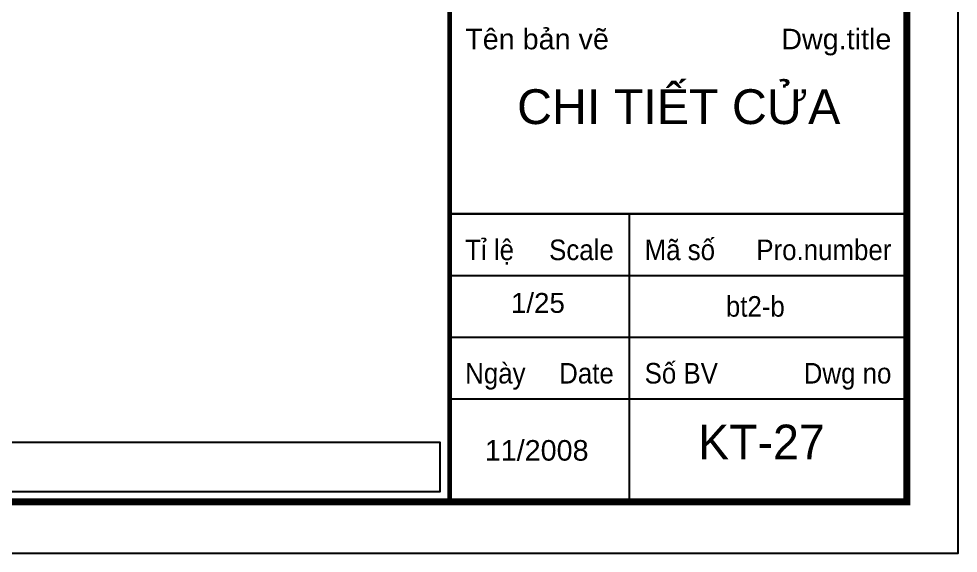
# Model space of a CAD drawing. Header units: millimetres. Extents: x -229618 to 2906, y -178063 to 96806.
# Drawn here: x -10580 to -7743, y -83705 to -82091 of the extents above; entities that cross this region are included whole.
import ezdxf
from ezdxf.enums import TextEntityAlignment as Align

# ---------------------------------------------------------------- set-up
doc = ezdxf.new("R2010")
doc.units = ezdxf.units.MM
doc.header["$LTSCALE"] = 200
doc.header["$MEASUREMENT"] = 0
doc.layers.get('DEFPOINTS').update_dxf_attribs({"linetype": 'CONTINUOUS'})
doc.layers.add('CUA', color=145, linetype='CONTINUOUS')
doc.layers.add('KHUNGTEN', color=7, linetype='CONTINUOUS')
doc.layers.add('in', color=203, linetype='CONTINUOUS', lineweight=5, plot=False)
doc.styles.add('Arial iso', font='vnarial_0.ttf')
doc.styles.add('TEXT1', font='Vhavan_0.ttf', dxfattribs={"height": 200})

# ---------------------------------------------------------------- blocks, each defined once
blk = doc.blocks.new('KhungA3')
at = {"layer": 'DEFPOINTS', "color": 8}
blk.add_lwpolyline([(-3.738, 3.813), (416.305, 3.813), (416.305, 300.813), (-3.738, 300.813)], close=True, dxfattribs=at)
at = {"layer": 'KHUNGTEN', "color": 4}
for points, const_width in [([(7.542, 8.987), (411.131, 8.987), (411.131, 295.639), (7.542, 295.639)], 0.724), ([(365.131, 295.639), (411.131, 295.639), (411.131, 8.987), (365.131, 8.987)], 0.466)]:
    blk.add_lwpolyline(points, close=True, dxfattribs=dict(at, const_width=const_width))
at = {"layer": 'KHUNGTEN', "color": 8, "const_width": 0.207}
for points in [[(365.131, 37.963), (411.131, 37.963)], [(383.19, 37.963), (383.19, 8.987)], [(365.131, 31.754), (411.131, 31.754)], [(365.131, 25.545), (411.131, 25.545)], [(365.131, 19.336), (411.131, 19.336)]]:
    blk.add_lwpolyline(points, dxfattribs=at)
at = {"layer": 'KHUNGTEN', "color": 8, "style": 'Arial iso'}
for s, width, p in [('Tªn b¶n vÏ', 1, (366.683, 54.521)), ('TØ lÖ', 0.9, (366.683, 33.306)), ('M· sè', 0.9, (384.743, 33.306)), ('bt2-b   ', 0.9, (392.92, 27.615)), ('Ngµy', 0.9, (366.683, 20.888)), ('Sè BV', 0.9, (384.743, 20.888))]:
    blk.add_text(s, height=2.0697, dxfattribs=dict(at, width=width)).set_placement(p)
for s, width, p in [('Dwg.title', 1, (409.579, 54.521)), ('Scale', 0.9, (381.638, 33.306)), ('Pro.number', 0.9, (409.579, 33.306)), ('Date', 0.9, (381.638, 20.888)), ('Dwg no', 0.9, (409.579, 20.888))]:
    blk.add_text(s, height=2.0697, dxfattribs=dict(at, width=width)).set_placement(p, align=Align.RIGHT)
at = {"layer": 'KHUNGTEN', "color": 7, "style": 'Arial iso'}
blk.add_text('11/2008', height=2.0697, dxfattribs=at).set_placement((373.877, 14.162), align=Align.MIDDLE_CENTER)

msp = doc.modelspace()

# ---------------------------------------------------------------- linework, layer by layer
at = {"layer": 'CUA'}
msp.add_lwpolyline([(-14581.7, -83369.7), (-9308.3, -83369.7), (-9308.3, -83519.7), (-14581.7, -83519.7)], close=True, dxfattribs=at)
at = {"layer": 'in', "linetype": 'Continuous'}
msp.add_lwpolyline([(-20344.3, -74794.9), (-7743, -74794.9), (-7743, -83704.9), (-20344.3, -83704.9)], close=True, dxfattribs=at)

# ---------------------------------------------------------------- block references
at = {"layer": 'KHUNGTEN'}
ref = msp.add_blockref('KhungA3', (-20232.2, -83819.3), dxfattribs=dict(at, xscale=30, yscale=30, zscale=30.00000000000154))
ref.add_attrib('TENBANVE', '    chi tiÕt cöa   ', dxfattribs={"color": 1, "height": 105, "style": 'TEXT1', "width": 1.103239}).set_placement((-9237.2, -82409.3), (-7977.2, -82409.3), align=Align.FIT)
ref.add_attrib('SOBANVE', 'kt-27', dxfattribs={"color": 1, "height": 105, "style": 'TEXT1'}).set_placement((-8337.2, -83369.3), align=Align.MIDDLE_CENTER)
ref.add_attrib('TILE', '1/25', dxfattribs={"color": 1, "height": 60, "style": 'Arial iso'}).set_placement((-9012.2, -82949.3), align=Align.MIDDLE_CENTER)

doc.saveas('drawing.dxf')
